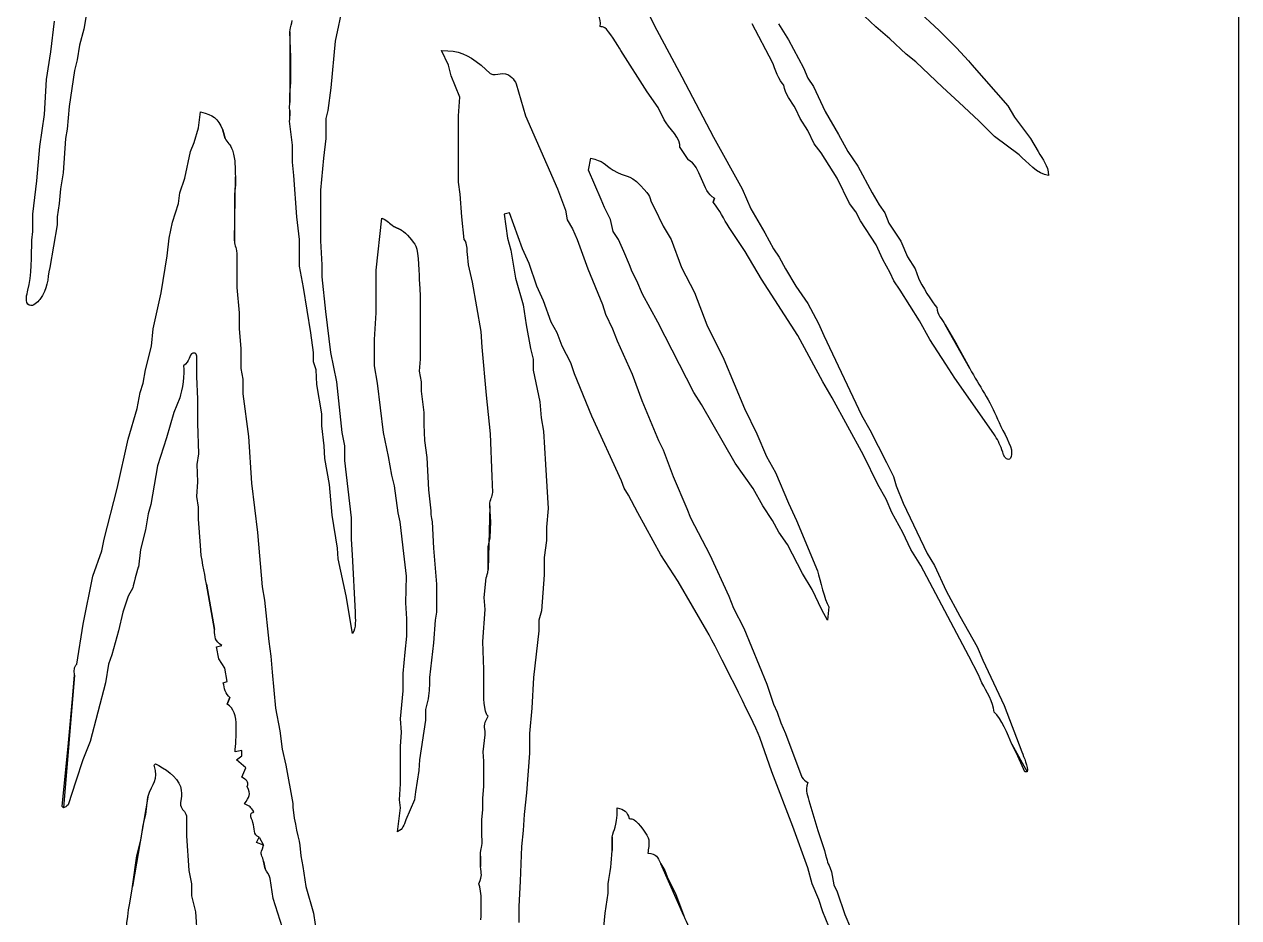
# Model space of a CAD drawing. Header units: inches. Extents: x -30 to 210, y -30 to 170.
# Drawn here: x 92.8 to 150, y 51.7 to 93.8 of the extents above; entities that cross this region are included whole.
import ezdxf

# ---------------------------------------------------------------- set-up
doc = ezdxf.new("R2010")
doc.units = ezdxf.units.IN
doc.header["$MEASUREMENT"] = 0

# ---------------------------------------------------------------- blocks, each defined once
blk = doc.blocks.new('2018-03-03 Embellishment 03')
at = {"color": 7}
for p, q in [((41.821734, 1000.465325), (38.405734, 980.465405)), ((194.029736, 994.865325), (189.485736, 973.265325)), ((514.333736, 981.849405), (497.461736, 997.961325)), ((18.589734, 966.865325), (20.893734, 985.265325)), ((378.557736, 988.233325), (381.157736, 982.865405)), ((38.405734, 980.465405), (35.893734, 970.833325)), ((162.301736, 978.865325), (162.189736, 936.465405)), ((162.845736, 963.665325), (162.301736, 978.865325)), ((381.157736, 982.865405), (397.741736, 951.737325)), ((452.229736, 960.465405), (440.125736, 983.665405)), ((455.973736, 983.665405), (462.005736, 974.065325)), ((522.821736, 974.697325), (514.333736, 981.849405)), ((35.893734, 970.833325), (34.549734, 962.065405)), ((189.485736, 973.265325), (186.909736, 945.257325)), ((462.005736, 974.065325), (470.965736, 957.265325)), ((532.661736, 965.521325), (522.821736, 974.697325)), ((16.125734, 950.289325), (18.589734, 966.865325)), ((162.845736, 954.065325), (162.845736, 963.665325)), ((257.709736, 958.865405), (253.461736, 967.665325)), ((377.053736, 942.865325), (361.141736, 967.665325)), ((538.485736, 960.849405), (532.661736, 965.521325)), ((34.549734, 962.065405), (32.813734, 955.665325)), ((259.269736, 952.465325), (257.709736, 958.865405)), ((277.325736, 958.833405), (277.325736, 958.833405)), ((277.325736, 958.833405), (277.325736, 958.833405)), ((277.325736, 958.833405), (282.725736, 953.937325)), ((282.725736, 953.937325), (277.325736, 958.833405)), ((452.229736, 960.465405), (452.229736, 960.465405)), ((452.229736, 960.465405), (452.229736, 960.465405)), ((470.965736, 957.265325), (473.653736, 950.937325)), ((554.397736, 945.601325), (538.485736, 960.849405)), ((572.197736, 959.009405), (593.797736, 934.321325)), ((14.829734, 929.265325), (16.125734, 950.289325)), ((32.813734, 955.665325), (29.597734, 934.065325)), ((162.845736, 948.465325), (162.845736, 954.065325)), ((264.405736, 939.665405), (259.269736, 952.465325)), ((397.741736, 951.737325), (416.773736, 915.665405)), ((473.653736, 950.937325), (476.869736, 945.993325)), ((162.189736, 941.265325), (162.845736, 948.465325)), ((186.909736, 945.257325), (185.165736, 931.665325)), ((298.317736, 947.665325), (303.941736, 928.465325)), ((383.589736, 933.337325), (377.053736, 942.865325)), ((476.869736, 945.993325), (483.885736, 930.937325)), ((564.589736, 936.345405), (554.397736, 945.601325)), ((162.189736, 936.465405), (162.189736, 941.265325)), ((263.589736, 928.465325), (264.405736, 939.665405)), ((576.253736, 925.425325), (564.589736, 936.345405)), ((593.797736, 934.321325), (597.813736, 927.665325)), ((11.997734, 910.065325), (14.829734, 929.265325)), ((29.597734, 934.065325), (28.541734, 920.465325)), ((107.381736, 921.265325), (108.661736, 930.865325)), ((162.189736, 928.465325), (162.189736, 931.665325)), ((162.189736, 931.665325), (162.189736, 928.465325)), ((185.165736, 931.665325), (183.941736, 926.865325)), ((183.941736, 926.865325), (183.941736, 914.865405)), ((263.589736, 907.665325), (263.589736, 928.465325)), ((303.941736, 928.465325), (323.125736, 884.465325)), ((387.141736, 926.089325), (383.589736, 933.337325)), ((469.037736, 926.865325), (466.277736, 932.465325)), ((473.629736, 919.665325), (469.037736, 926.865325)), ((483.885736, 930.937325), (492.045736, 917.265405)), ((597.813736, 927.665325), (607.325736, 914.865405)), ((28.541734, 920.465325), (27.421734, 914.865405)), ((104.813736, 912.465325), (107.381736, 921.265325)), ((121.973736, 919.697325), (121.973736, 919.697325)), ((121.973736, 919.697325), (121.973736, 919.697325)), ((121.973736, 919.697325), (123.405736, 914.801405)), ((123.405736, 914.801405), (121.973736, 919.697325)), ((163.877736, 910.865325), (162.189736, 923.665325)), ((477.333736, 911.665325), (473.629736, 919.665325)), ((585.829736, 915.937405), (576.253736, 925.425325)), ((27.421734, 914.865405), (26.125734, 894.065405)), ((102.581736, 906.865325), (104.813736, 912.465325)), ((183.941736, 914.865405), (182.485736, 902.865325)), ((416.773736, 915.665405), (434.077736, 884.465325)), ((492.045736, 917.265405), (497.533736, 906.865325)), ((600.525736, 904.889325), (585.829736, 915.937405)), ((607.325736, 914.865405), (611.885736, 907.001325)), ((10.125734, 889.265325), (11.997734, 910.065325)), ((99.157736, 890.865405), (102.581736, 906.865325)), ((163.877736, 900.465325), (163.877736, 910.865325)), ((263.589736, 900.465325), (263.589736, 907.665325)), ((396.661736, 909.265325), (401.461736, 902.065325)), ((481.589736, 906.065325), (477.333736, 911.665325)), ((491.125736, 890.865405), (481.589736, 906.065325)), ((497.533736, 906.865325), (503.589736, 898.065325)), ((164.661736, 892.465405), (163.877736, 900.465325)), ((182.485736, 902.865325), (180.677736, 883.665325)), ((263.589736, 896.465325), (263.589736, 900.465325)), ((341.685736, 895.665405), (343.061736, 902.865325)), ((503.589736, 898.065325), (512.229736, 882.065325)), ((26.125734, 894.065405), (24.453734, 884.465325)), ((96.173736, 882.065325), (99.157736, 890.865405)), ((128.933736, 853.265325), (129.589736, 891.665405)), ((129.589736, 891.665405), (129.589736, 886.865325)), ((166.397736, 867.665325), (164.661736, 892.465405)), ((263.589736, 888.465325), (263.589736, 896.465325)), ((349.397736, 878.065325), (341.685736, 895.665405)), ((356.661736, 895.697405), (356.661736, 895.697405)), ((356.661736, 895.697405), (356.661736, 895.697405)), ((498.541736, 875.697325), (491.125736, 890.865405)), ((7.757734, 869.337405), (10.125734, 889.265325)), ((24.453734, 884.465325), (23.733734, 875.665325)), ((129.589736, 886.865325), (128.933736, 881.265325)), ((180.677736, 883.665325), (180.677736, 853.265325)), ((264.525736, 881.265325), (263.589736, 888.465325)), ((323.125736, 884.465325), (327.973736, 871.737405)), ((434.077736, 884.465325), (439.213736, 872.465405)), ((95.373736, 875.665325), (96.173736, 882.065325)), ((128.933736, 881.265325), (128.933736, 874.065325)), ((265.533736, 867.665325), (264.525736, 881.265325)), ((351.269736, 873.265405), (349.397736, 878.065325)), ((416.661736, 876.465325), (417.461736, 878.865325)), ((417.461736, 878.865325), (416.661736, 876.465325)), ((512.229736, 882.065325), (516.397736, 874.865325)), ((7.757734, 862.065325), (7.757734, 869.337405)), ((23.733734, 875.665325), (22.437734, 867.665325)), ((91.845736, 864.465325), (95.373736, 875.665325)), ((128.933736, 874.065325), (128.933736, 862.641325)), ((294.261736, 870.065405), (291.061736, 869.265405)), ((291.061736, 869.265405), (293.085736, 854.865325)), ((302.077736, 848.465405), (294.261736, 870.065405)), ((327.973736, 871.737405), (329.013736, 865.825325)), ((354.973736, 866.065325), (351.269736, 873.265405)), ((381.109736, 873.265405), (386.653736, 862.065325)), ((439.213736, 872.465405), (447.717736, 858.065325)), ((502.341736, 870.729405), (498.541736, 875.697325)), ((505.109736, 865.265325), (502.341736, 870.729405)), ((516.397736, 874.865325), (519.757736, 870.065405)), ((519.757736, 870.065405), (522.133736, 863.801325)), ((7.757734, 858.865325), (7.757734, 862.065325)), ((22.437734, 862.865325), (17.989734, 837.265325)), ((22.437734, 867.665325), (22.437734, 862.865325)), ((89.821736, 854.865325), (91.845736, 864.465325)), ((128.933736, 862.641325), (128.933736, 858.865325)), ((167.989736, 854.065325), (166.397736, 867.665325)), ((214.165736, 835.665325), (217.461736, 866.865325)), ((224.797736, 861.905325), (224.797736, 861.905325)), ((224.797736, 861.905325), (224.797736, 861.905325)), ((224.797736, 861.905325), (229.453736, 859.601325)), ((229.453736, 859.601325), (224.797736, 861.905325)), ((267.061736, 854.065325), (265.533736, 867.665325)), ((329.013736, 865.825325), (332.069736, 860.465325)), ((356.645736, 858.865325), (354.973736, 866.065325)), ((386.653736, 862.065325), (391.365736, 854.065325)), ((435.901736, 846.865405), (426.221736, 861.265325)), ((514.573736, 850.793405), (505.109736, 865.265325)), ((522.133736, 863.801325), (529.429736, 853.041325)), ((7.237734, 853.729325), (7.757734, 858.865325)), ((88.605736, 844.329325), (89.821736, 854.865325)), ((128.933736, 858.865325), (128.933736, 853.265325)), ((167.989736, 838.033325), (167.989736, 854.065325)), ((293.085736, 854.865325), (295.117736, 847.665405)), ((332.069736, 860.465325), (334.925736, 854.065325)), ((334.925736, 854.065325), (341.389736, 836.465325)), ((359.693736, 854.065325), (356.645736, 858.865325)), ((362.909736, 846.897405), (359.693736, 854.065325)), ((391.365736, 854.065325), (397.605736, 837.265325)), ((447.717736, 858.065325), (452.901736, 848.497405)), ((180.677736, 853.265325), (181.461736, 838.865325)), ((295.117736, 847.665405), (297.789736, 830.865325)), ((306.077736, 839.665325), (302.077736, 848.465405)), ((366.437736, 838.889325), (362.909736, 846.897405)), ((445.797736, 830.201325), (435.901736, 846.865405)), ((452.901736, 848.497405), (456.397736, 843.529325)), ((518.549736, 842.065325), (514.573736, 850.793405)), ((529.429736, 853.041325), (533.493736, 843.665325)), ((84.861736, 822.065325), (88.605736, 844.329325)), ((130.413736, 843.665325), (130.413736, 834.065325)), ((269.717736, 838.865325), (268.997736, 845.265325)), ((310.725736, 826.065405), (306.077736, 839.665325)), ((456.397736, 843.529325), (460.109736, 836.465325)), ((522.997736, 834.065325), (518.549736, 842.065325)), ((533.493736, 843.665325), (538.133736, 836.465325)), ((130.413736, 834.065325), (130.413736, 825.297405)), ((170.461736, 825.265405), (167.989736, 838.033325)), ((181.461736, 838.865325), (181.461736, 831.665325)), ((214.165736, 810.065325), (214.165736, 835.665325)), ((272.061736, 828.465405), (269.717736, 838.865325)), ((341.389736, 836.465325), (350.117736, 815.001325)), ((367.917736, 834.641325), (366.437736, 838.889325)), ((370.861736, 829.265405), (367.917736, 834.641325)), ((397.605736, 837.265325), (405.429736, 822.201325)), ((460.109736, 836.465325), (466.365736, 826.065405)), ((525.205736, 829.265405), (522.997736, 834.065325)), ((538.133736, 836.465325), (540.133736, 830.865325)), ((130.413736, 825.297405), (131.837736, 810.065325)), ((174.845736, 798.073325), (170.461736, 825.265405)), ((181.461736, 831.665325), (183.629736, 810.865325)), ((240.093736, 827.665405), (240.629736, 820.689325)), ((277.245736, 798.865325), (272.061736, 828.465405)), ((297.789736, 830.865325), (302.389736, 814.865325)), ((314.693736, 817.265325), (310.725736, 826.065405)), ((374.109736, 821.265325), (370.861736, 829.265405)), ((467.501736, 796.465325), (445.797736, 830.201325)), ((466.365736, 826.065405), (473.541736, 815.665325)), ((529.109736, 823.665405), (525.205736, 829.265405)), ((80.229736, 800.465325), (84.861736, 822.065325)), ((240.629736, 820.689325), (240.629736, 782.065405)), ((383.381736, 804.465405), (374.109736, 821.265325)), ((405.429736, 822.201325), (412.925736, 802.865405)), ((540.701736, 805.265405), (529.109736, 823.665405)), ((183.629736, 810.865325), (186.629736, 786.065325)), ((302.389736, 814.865325), (304.229736, 802.865405)), ((319.341736, 804.465405), (314.693736, 817.265325)), ((350.117736, 815.001325), (352.013736, 809.257325)), ((473.541736, 815.665325), (480.037736, 803.665405)), ((131.837736, 810.065325), (131.837736, 800.465325)), ((213.157736, 794.065325), (214.165736, 810.065325)), ((304.229736, 802.865405), (306.909736, 788.465325)), ((322.837736, 798.065325), (319.341736, 804.465405)), ((352.013736, 809.257325), (356.229736, 800.465325)), ((405.085736, 762.201405), (383.381736, 804.465405)), ((412.925736, 802.865405), (423.037736, 782.065405)), ((480.037736, 803.665405), (483.085736, 796.465325)), ((546.829736, 794.065325), (540.701736, 805.265405)), ((556.117736, 802.865405), (563.141736, 790.865325)), ((570.925736, 776.465325), (556.117736, 802.865405)), ((79.101734, 790.065325), (80.229736, 800.465325)), ((131.837736, 800.465325), (132.725736, 788.465325)), ((176.549736, 786.065325), (174.845736, 798.073325)), ((277.829736, 789.265325), (277.245736, 798.865325)), ((325.965736, 790.065325), (322.837736, 798.065325)), ((356.229736, 800.465325), (358.957736, 793.265325)), ((482.509736, 768.465325), (467.501736, 796.465325)), ((483.085736, 796.465325), (505.773736, 748.465325)), ((75.509734, 775.665325), (79.101734, 790.065325)), ((132.725736, 788.465325), (132.725736, 781.265405)), ((213.157736, 778.065325), (213.157736, 794.065325)), ((280.365736, 760.465405), (277.829736, 789.265325)), ((306.909736, 788.465325), (308.565736, 782.097405)), ((331.045736, 780.001405), (325.965736, 790.065325)), ((358.957736, 793.265325), (368.013736, 773.233325)), ((556.549736, 779.089405), (546.829736, 794.065325)), ((563.141736, 790.865325), (570.925736, 776.465325)), ((106.437736, 771.665325), (106.437736, 782.849405)), ((132.725736, 781.265405), (132.725736, 776.465325)), ((176.549736, 780.465405), (176.549736, 786.065325)), ((186.629736, 786.065325), (190.253736, 768.465325)), ((240.629736, 782.065405), (239.949736, 774.865325)), ((308.565736, 782.097405), (308.565736, 775.633325)), ((423.037736, 782.065405), (435.453736, 752.465325)), ((74.221734, 767.665325), (75.509734, 775.665325)), ((132.725736, 776.465325), (134.077736, 770.065325)), ((178.029736, 775.665325), (176.549736, 780.465405)), ((178.501736, 766.865325), (178.029736, 775.665325)), ((214.925736, 767.665325), (213.157736, 778.065325)), ((239.949736, 774.865325), (241.277736, 768.465325)), ((308.565736, 775.633325), (312.421736, 756.465405)), ((333.397736, 773.265325), (331.045736, 780.001405)), ((561.933736, 770.641325), (556.549736, 779.089405)), ((72.245734, 762.065405), (74.221734, 767.665325)), ((107.061736, 758.065405), (106.437736, 771.665325)), ((134.077736, 770.065325), (134.077736, 761.265405)), ((181.429736, 749.265325), (178.501736, 766.865325)), ((190.253736, 768.465325), (193.597736, 738.065405)), ((218.557736, 738.065405), (214.925736, 767.665325)), ((241.277736, 768.465325), (241.277736, 762.873405)), ((343.685736, 747.801325), (333.397736, 773.265325)), ((368.013736, 773.233325), (373.821736, 757.265405)), ((488.205736, 758.865405), (482.509736, 768.465325)), ((585.381736, 737.337405), (561.933736, 770.641325)), ((70.437734, 752.465325), (72.245734, 762.065405)), ((134.077736, 761.265405), (137.325736, 735.665405)), ((241.277736, 762.873405), (242.701736, 750.065325)), ((282.925736, 737.265405), (280.365736, 760.465405)), ((409.693736, 754.865325), (405.085736, 762.201405)), ((65.069734, 734.065405), (70.437734, 752.465325)), ((96.077736, 758.865405), (92.613736, 750.065325)), ((107.061736, 743.665325), (107.061736, 758.065405)), ((312.421736, 756.465405), (313.229736, 746.865325)), ((373.821736, 757.265405), (383.813736, 733.265325)), ((429.821736, 719.665325), (409.693736, 754.865325)), ((435.453736, 752.465325), (442.997736, 737.265405)), ((506.973736, 724.465325), (488.205736, 758.865405)), ((92.613736, 750.065325), (88.213736, 734.865405)), ((181.429736, 742.065325), (181.429736, 749.265325)), ((242.701736, 750.065325), (242.701736, 742.865325)), ((313.229736, 746.865325), (314.661736, 738.865405)), ((361.621736, 709.041325), (343.685736, 747.801325)), ((505.773736, 748.465325), (510.733736, 739.665405)), ((107.485736, 725.265325), (107.061736, 743.665325)), ((182.925736, 730.065325), (181.429736, 742.065325)), ((193.597736, 738.065405), (195.109736, 730.065325)), ((221.581736, 723.665325), (218.557736, 738.065405)), ((242.701736, 742.865325), (243.133736, 733.265325)), ((283.861736, 711.665405), (282.925736, 737.265405)), ((314.661736, 738.865405), (315.933736, 718.865325)), ((442.997736, 737.265405), (448.813736, 723.665325)), ((510.733736, 739.665405), (520.877736, 720.129325)), ((58.541734, 704.465325), (65.069734, 734.065405)), ((88.213736, 734.865405), (82.661736, 718.097405)), ((137.325736, 735.665405), (139.197736, 707.665325)), ((183.333736, 722.529325), (182.925736, 730.065325)), ((195.109736, 730.065325), (195.109736, 721.265325)), ((243.133736, 733.265325), (244.533736, 723.089325)), ((383.813736, 733.265325), (386.645736, 727.665325)), ((106.629736, 718.865325), (107.485736, 725.265325)), ((186.037736, 706.865325), (183.333736, 722.529325)), ((223.469736, 712.465405), (221.581736, 723.665325)), ((244.533736, 723.089325), (245.597736, 703.665325)), ((386.645736, 727.665325), (392.573736, 711.665405)), ((448.813736, 723.665325), (454.053736, 714.065405)), ((515.685736, 706.865325), (506.973736, 724.465325)), ((82.661736, 718.097405), (78.661734, 694.729405)), ((107.061736, 708.465325), (106.629736, 718.865325)), ((195.109736, 721.265325), (199.061736, 686.865325)), ((315.933736, 718.865325), (317.461736, 692.465405)), ((440.661736, 704.465325), (429.821736, 719.665325)), ((520.877736, 720.129325), (524.957736, 711.665405)), ((106.469736, 699.665325), (107.061736, 708.465325)), ((225.093736, 706.065325), (223.469736, 712.465405)), ((284.277736, 702.065325), (283.861736, 711.665405)), ((363.277736, 704.601325), (361.621736, 709.041325)), ((392.573736, 711.665405), (400.893736, 692.465405)), ((454.053736, 714.065405), (461.861736, 695.665405)), ((524.957736, 711.665405), (526.693736, 706.065325)), ((50.733734, 674.065325), (58.541734, 704.465325)), ((139.197736, 707.665325), (142.925736, 678.065325)), ((187.773736, 688.465325), (186.037736, 706.865325)), ((227.381736, 689.841405), (225.093736, 706.065325)), ((245.597736, 703.665325), (246.981736, 691.001405)), ((365.853736, 700.393325), (363.277736, 704.601325)), ((446.605736, 694.065405), (440.661736, 704.465325)), ((520.629736, 698.065325), (515.685736, 706.865325)), ((526.693736, 706.065325), (530.909736, 695.665405)), ((78.661734, 694.729405), (77.069734, 689.265405)), ((107.429736, 693.265405), (106.469736, 699.665325)), ((282.437736, 694.065405), (281.517736, 655.673325)), ((283.045736, 684.465325), (282.437736, 694.065405)), ((371.381736, 689.841405), (365.853736, 700.393325)), ((452.221736, 685.265325), (446.605736, 694.065405)), ((461.861736, 695.665405), (466.661736, 685.265325)), ((524.117736, 690.065405), (520.629736, 698.065325)), ((530.909736, 695.665405), (545.221736, 665.265325)), ((77.069734, 689.265405), (75.453734, 679.665325)), ((107.429736, 686.065325), (107.429736, 693.265405)), ((108.661736, 670.065405), (107.429736, 686.065325)), ((190.821736, 668.465405), (187.773736, 688.465325)), ((199.061736, 686.865325), (199.061736, 674.065325)), ((228.589736, 684.465325), (227.381736, 689.841405)), ((317.461736, 692.465405), (316.597736, 681.265325)), ((385.189736, 664.537325), (371.381736, 689.841405)), ((400.893736, 692.465405), (402.981736, 686.865325)), ((402.981736, 686.865325), (414.709736, 664.465325)), ((530.677736, 678.065325), (524.117736, 690.065405)), ((75.453734, 679.665325), (72.469734, 667.665405)), ((230.789736, 665.265325), (228.589736, 684.465325)), ((247.717736, 684.465325), (248.573736, 668.601405)), ((282.629736, 674.865325), (283.045736, 684.465325)), ((316.597736, 681.265325), (316.597736, 673.265405)), ((456.205736, 678.097325), (452.221736, 685.265325)), ((466.661736, 685.265325), (479.325736, 654.865325)), ((49.325734, 666.865405), (50.733734, 674.065325)), ((142.925736, 678.065325), (145.597736, 645.265405)), ((199.061736, 674.065325), (199.789736, 664.465325)), ((281.517736, 669.337405), (282.629736, 674.865325)), ((316.597736, 673.265405), (315.093736, 662.865325)), ((461.269736, 670.857405), (456.205736, 678.097325)), ((535.461736, 667.665405), (530.677736, 678.065325)), ((43.893734, 651.665405), (49.325734, 666.865405)), ((72.469734, 667.665405), (71.229734, 657.193325)), ((191.317736, 662.065325), (190.821736, 668.465405)), ((199.789736, 664.465325), (201.461736, 630.065325)), ((232.301736, 651.665405), (230.789736, 665.265325)), ((248.573736, 668.601405), (250.317736, 646.865405)), ((281.517736, 655.673325), (281.517736, 669.337405)), ((395.669736, 648.465405), (385.189736, 664.537325)), ((414.709736, 664.465325), (425.997736, 639.665325)), ((470.397736, 653.265325), (461.269736, 670.857405)), ((541.365736, 658.065325), (535.461736, 667.665405)), ((545.221736, 665.265325), (549.605736, 658.065325)), ((196.045736, 640.001325), (191.317736, 662.065325)), ((315.093736, 662.865325), (315.093736, 652.465325)), ((570.221736, 603.665405), (541.365736, 658.065325)), ((549.605736, 658.065325), (556.749736, 642.865325)), ((38.005734, 622.865405), (43.893734, 651.665405)), ((231.877736, 635.673325), (232.301736, 651.665405)), ((278.949736, 638.865325), (280.261736, 650.641405)), ((315.093736, 652.465325), (313.493736, 630.865325)), ((476.149736, 643.665325), (470.397736, 653.265325)), ((67.997734, 644.793405), (65.085734, 639.665325)), ((117.045736, 619.665325), (112.085736, 646.865405)), ((112.085736, 646.865405), (117.045736, 619.665325)), ((145.597736, 645.265405), (147.117736, 637.273325)), ((250.317736, 646.865405), (250.317736, 635.665325)), ((412.933736, 618.865325), (395.669736, 648.465405)), ((481.909736, 631.529325), (476.149736, 643.665325)), ((556.749736, 642.865325), (564.813736, 627.665405)), ((65.085734, 639.665325), (61.893734, 630.065325)), ((147.117736, 637.273325), (149.677736, 612.497325)), ((199.861736, 617.265325), (196.045736, 640.001325)), ((232.549736, 626.065405), (231.877736, 635.673325)), ((250.317736, 635.665325), (250.317736, 630.065325)), ((279.613736, 631.673325), (278.949736, 638.865325)), ((425.997736, 639.665325), (428.805736, 632.465325)), ((61.893734, 630.065325), (59.237734, 618.865325)), ((250.317736, 630.065325), (249.621736, 625.265405)), ((278.293736, 612.465325), (279.613736, 631.673325)), ((313.493736, 630.865325), (311.845736, 625.265405)), ((428.805736, 632.465325), (435.101736, 620.465325)), ((485.461736, 625.265405), (481.909736, 631.529325)), ((486.261736, 633.265325), (485.461736, 625.265405)), ((564.813736, 627.665405), (575.317736, 609.337325)), ((34.261734, 598.865325), (38.005734, 622.865405)), ((232.549736, 615.665325), (232.549736, 626.065405)), ((249.621736, 625.265405), (248.661736, 611.665325)), ((311.845736, 625.265405), (311.845736, 618.865325)), ((435.101736, 620.465325), (448.997736, 586.865325)), ((59.237734, 618.865325), (55.365734, 604.465405)), ((231.525736, 606.065405), (232.549736, 615.665325)), ((311.845736, 618.865325), (308.733736, 590.865325)), ((118.261736, 609.265325), (121.461736, 610.065325)), ((119.581736, 602.137405), (118.261736, 609.265325)), ((149.677736, 612.497325), (150.829736, 603.665405)), ((230.325736, 593.265325), (231.525736, 606.065405)), ((248.661736, 611.665325), (246.261736, 590.865325)), ((278.925736, 595.665325), (278.293736, 612.465325)), ((575.317736, 609.337325), (578.701736, 601.265405)), ((53.285734, 598.865325), (51.389734, 587.665325)), ((55.365734, 604.465405), (53.285734, 598.865325)), ((123.285736, 596.433325), (119.581736, 602.137405)), ((150.829736, 603.665405), (151.725736, 594.065325)), ((576.149736, 592.465325), (570.221736, 603.665405)), ((578.701736, 601.265405), (591.477736, 574.065325)), ((32.781734, 592.233325), (26.261734, 512.465405)), ((31.565734, 578.097405), (32.781734, 592.233325)), ((124.661736, 588.465325), (123.285736, 596.433325)), ((151.725736, 594.065325), (153.717736, 572.465325)), ((230.325736, 582.865405), (230.325736, 593.265325)), ((278.925736, 587.665325), (278.925736, 595.665325)), ((578.173736, 587.665325), (576.149736, 592.465325)), ((51.389734, 587.665325), (46.909734, 570.065325)), ((122.261736, 587.665325), (124.661736, 588.465325)), ((308.733736, 590.865325), (307.725736, 572.465325)), ((448.997736, 586.865325), (452.981736, 574.729325)), ((29.325734, 551.665325), (31.565734, 578.097405)), ((124.661736, 574.865325), (126.261736, 578.865405)), ((126.261736, 578.865405), (124.661736, 574.865325)), ((228.741736, 566.065325), (230.325736, 582.865405)), ((245.309736, 578.065405), (243.837736, 571.665325)), ((46.909734, 570.065325), (42.245734, 552.465325)), ((153.717736, 572.465325), (156.309736, 558.865405)), ((243.837736, 571.665325), (243.837736, 565.265325)), ((307.725736, 572.465325), (306.221736, 557.265405)), ((452.981736, 574.729325), (455.197736, 570.065325)), ((455.197736, 570.065325), (457.237736, 563.665325)), ((591.477736, 574.065325), (602.181736, 546.201325)), ((229.293736, 558.065405), (228.741736, 566.065325)), ((243.837736, 565.265325), (240.205736, 541.265325)), ((280.661736, 568.465325), (281.461736, 567.665325)), ((457.237736, 563.665325), (460.229736, 557.265405)), ((156.309736, 558.865405), (157.717736, 547.665325)), ((228.677736, 549.265325), (229.293736, 558.065405)), ((278.429736, 546.065325), (279.565736, 556.465405)), ((306.221736, 557.265405), (306.221736, 545.265325)), ((452.005736, 534.065405), (444.637736, 554.865405)), ((460.229736, 557.265405), (470.037736, 530.897325)), ((25.461734, 513.265405), (29.325734, 551.665325)), ((42.245734, 552.465325), (37.829734, 541.265325)), ((157.717736, 547.665325), (159.869736, 538.065405)), ((228.677736, 526.865325), (228.677736, 549.265325)), ((599.037736, 545.265325), (596.117736, 550.865325)), ((596.117736, 550.865325), (605.461736, 534.065405)), ((37.829734, 541.265325), (33.685734, 528.465325)), ((133.461736, 546.865325), (129.461736, 546.065325)), ((130.261736, 541.265325), (133.461736, 543.665325)), ((135.861736, 536.465405), (130.261736, 541.265325)), ((133.461736, 543.665325), (133.461736, 546.865325)), ((240.205736, 541.265325), (239.709736, 534.865405)), ((278.917736, 540.465405), (278.429736, 546.065325)), ((278.917736, 534.865405), (278.917736, 540.465405)), ((306.221736, 545.265325), (304.461736, 521.577325)), ((603.861736, 534.065405), (599.037736, 545.265325)), ((80.661736, 538.065405), (81.461736, 538.865405)), ((81.461736, 538.865405), (80.661736, 538.065405)), ((133.461736, 530.865325), (135.861736, 536.465405)), ((159.869736, 538.065405), (163.989736, 515.201405)), ((239.709736, 534.865405), (237.701736, 522.065325)), ((278.917736, 525.601325), (278.917736, 534.865405)), ((464.605736, 501.265325), (452.005736, 534.065405)), ((605.461736, 534.065405), (603.861736, 534.065405)), ((33.685734, 528.465325), (28.981734, 514.297405)), ((228.221736, 517.265405), (228.677736, 526.865325)), ((278.237736, 518.065405), (278.917736, 525.601325)), ((76.925734, 518.865325), (67.789734, 465.265325)), ((75.629734, 508.465325), (76.925734, 518.865325)), ((96.533736, 525.265325), (96.533736, 525.265325)), ((96.533736, 525.265325), (96.533736, 525.265325)), ((237.701736, 522.065325), (237.213736, 517.265405)), ((304.461736, 521.577325), (303.173736, 508.465325)), ((26.261734, 512.465405), (25.461734, 513.265405)), ((227.061736, 498.065325), (228.709736, 512.465405)), ((228.709736, 512.465405), (228.221736, 517.265405)), ((237.213736, 517.265405), (232.029736, 505.265325)), ((277.725736, 505.257325), (278.237736, 511.505405)), ((278.237736, 511.505405), (278.237736, 518.065405)), ((474.765736, 514.865405), (479.573736, 498.865325)), ((74.093734, 502.065325), (75.629734, 508.465325)), ((100.077736, 507.593325), (100.077736, 495.665405)), ((277.725736, 495.665405), (277.725736, 505.257325)), ((303.173736, 508.465325), (302.573736, 498.937325)), ((366.261736, 506.065325), (366.261736, 506.065325)), ((366.261736, 506.065325), (366.261736, 506.065325)), ((72.933734, 494.065405), (74.093734, 502.065325)), ((302.573736, 498.937325), (301.565736, 489.265405)), ((473.621736, 476.465325), (464.605736, 501.265325)), ((479.573736, 498.865325), (483.661736, 486.865325)), ((70.285734, 483.633325), (72.933734, 494.065405)), ((100.077736, 495.665405), (101.597736, 474.865325)), ((142.261736, 491.665405), (143.861736, 494.865405)), ((146.453736, 490.065405), (142.261736, 491.665405)), ((143.861736, 494.865405), (146.453736, 490.065405)), ((168.349736, 489.841405), (168.901736, 483.665325)), ((301.565736, 489.265405), (300.661736, 468.465405)), ((355.933736, 486.865325), (355.933736, 494.865405)), ((355.933736, 494.865405), (355.933736, 486.865325)), ((67.789734, 465.265325), (70.285734, 483.633325)), ((168.901736, 483.665325), (170.157736, 477.265325)), ((276.861736, 477.265325), (276.861736, 483.441325)), ((276.861736, 483.441325), (276.861736, 477.265325)), ((101.597736, 474.865325), (103.109736, 466.865405)), ((147.509736, 475.801325), (146.453736, 480.457325)), ((146.453736, 480.457325), (147.509736, 475.801325)), ((170.157736, 477.265325), (171.837736, 465.265325)), ((385.285736, 478.865325), (387.533736, 474.865325)), ((398.981736, 447.665405), (385.285736, 478.865325)), ((387.533736, 474.865325), (389.333736, 470.065405)), ((476.173736, 466.865405), (473.621736, 476.465325)), ((152.333736, 458.065325), (150.389736, 470.057405)), ((300.661736, 468.465405), (299.837736, 453.265325)), ((389.333736, 470.065405), (394.117736, 461.065325)), ((487.717736, 474.065325), (489.101736, 466.137405)), ((103.109736, 466.865405), (103.109736, 459.665325)), ((171.837736, 465.265325), (176.405736, 449.265405)), ((351.773736, 449.265405), (353.517736, 461.265325)), ((353.517736, 461.265325), (353.517736, 466.865405)), ((394.117736, 461.065325), (398.981736, 447.665405)), ((480.165736, 457.401325), (476.173736, 466.865405)), ((489.101736, 466.137405), (491.213736, 461.929325)), ((491.213736, 461.929325), (495.733736, 448.465405)), ((103.109736, 459.665325), (105.589736, 450.065405)), ((157.917736, 440.465325), (152.333736, 458.065325)), ((299.837736, 453.265325), (299.837736, 443.665405)), ((482.557736, 450.065405), (480.165736, 457.401325)), ((105.589736, 450.065405), (106.517736, 434.865325)), ((176.405736, 449.265405), (178.517736, 435.665325)), ((349.381736, 424.465405), (351.773736, 449.265405)), ((486.221736, 441.265325), (482.557736, 450.065405)), ((495.733736, 448.465405), (499.277736, 440.465325))]:
    blk.add_line(p, q, dxfattribs=at)
for points in [[(348.661736, 982.065405), (349.685736, 987.625325), (346.693736, 989.881325), (343.741736, 994.289325)], [(531.197736, 999.337325), (544.229736, 987.345325), (561.053736, 972.465325), (572.197736, 959.009405)], [(162.301736, 978.865325), (162.485736, 982.665405), (163.621736, 983.537405), (163.653736, 985.601325)], [(351.557736, 981.281405), (350.453736, 981.921405), (349.829736, 981.865405), (348.661736, 982.065405)], [(361.141736, 967.665325), (359.509736, 970.369325), (353.861736, 979.945405), (351.557736, 981.281405)], [(253.461736, 967.665325), (264.189736, 967.665325), (268.693736, 965.401325), (277.325736, 958.833405)], [(282.725736, 953.937325), (286.773736, 951.361325), (290.237736, 956.737325), (295.621736, 951.481325)], [(459.061736, 946.865325), (456.293736, 949.137325), (453.861736, 957.009325), (452.229736, 960.465405)], [(295.621736, 951.481325), (296.653736, 950.473325), (297.725736, 948.985325), (298.317736, 947.665325)], [(466.277736, 932.465325), (463.821736, 937.193405), (459.701736, 941.433325), (459.061736, 946.865325)], [(162.189736, 931.665325), (161.797736, 933.977325), (162.269736, 934.529325), (162.189736, 936.465405)], [(108.661736, 930.865325), (116.397736, 928.601325), (118.565736, 927.449325), (121.973736, 919.697325)], [(162.189736, 923.665325), (161.933736, 925.897325), (162.485736, 926.609325), (162.189736, 928.465325)], [(396.661736, 909.265325), (397.893736, 914.337405), (389.773736, 921.473325), (387.141736, 926.089325)], [(123.405736, 914.801405), (124.581736, 912.129325), (126.501736, 911.481325), (127.757736, 907.665325)], [(127.757736, 907.665325), (129.885736, 901.201325), (129.061736, 897.713325), (129.589736, 891.665405)], [(611.885736, 907.001325), (615.085736, 901.673325), (617.709736, 899.001325), (618.261736, 892.465405)], [(343.061736, 902.865325), (350.805736, 901.457325), (350.941736, 899.193325), (356.661736, 895.697405)], [(417.461736, 878.865325), (409.773736, 882.801325), (409.749736, 898.225325), (401.461736, 902.065325)], [(618.261736, 892.465405), (611.541736, 893.241405), (605.525736, 900.657325), (600.525736, 904.889325)], [(356.661736, 895.697405), (363.989736, 891.217405), (365.845736, 893.825405), (372.989736, 886.601325)], [(372.989736, 886.601325), (380.349736, 879.153325), (377.349736, 880.417325), (381.109736, 873.265405)], [(426.221736, 861.265325), (423.109736, 866.369325), (420.565736, 871.857405), (416.661736, 876.465325)], [(217.461736, 866.865325), (221.813736, 864.993325), (221.533736, 864.001325), (224.797736, 861.905325)], [(229.453736, 859.601325), (232.077736, 858.017325), (236.693736, 852.873325), (237.973736, 850.033405)], [(268.997736, 845.265325), (268.517736, 848.937405), (269.285736, 851.049405), (267.061736, 854.065325)], [(4.893734, 823.665405), (7.197734, 832.161325), (6.885734, 844.753325), (7.237734, 853.729325)], [(128.933736, 853.265325), (129.237736, 849.641405), (130.285736, 849.649405), (130.413736, 843.665325)], [(237.973736, 850.033405), (239.557736, 846.513405), (239.965736, 832.201325), (240.093736, 827.665405)], [(17.989734, 837.265325), (16.477734, 829.881325), (17.077734, 824.529405), (11.981734, 818.081325)], [(540.133736, 830.865325), (541.781736, 826.857405), (548.237736, 816.097325), (551.061736, 813.265325)], [(5.709734, 814.593325), (2.677734, 815.737325), (4.293734, 821.441325), (4.893734, 823.665405)], [(11.981734, 818.081325), (10.621734, 816.361325), (8.229734, 813.633325), (5.709734, 814.593325)], [(551.061736, 813.265325), (551.541736, 808.545325), (553.733736, 806.585405), (556.117736, 802.865405)], [(104.037736, 785.793325), (101.221736, 784.801405), (102.589736, 780.777405), (98.261736, 778.065325)], [(106.437736, 782.849405), (106.557736, 784.289405), (106.037736, 786.505325), (104.037736, 785.793325)], [(98.261736, 778.065325), (99.301736, 773.689325), (97.501736, 763.289325), (96.077736, 758.865405)], [(570.925736, 776.465325), (576.653736, 766.377325), (583.037736, 756.785405), (587.597736, 746.065325)], [(587.597736, 746.065325), (589.733736, 741.025325), (594.677736, 732.601325), (595.853736, 727.665325)], [(590.213736, 727.665325), (588.909736, 731.537325), (587.357736, 733.881405), (585.381736, 737.337405)], [(593.013736, 722.201325), (591.461736, 723.025325), (590.733736, 726.105325), (590.213736, 727.665325)], [(595.853736, 727.665325), (596.253736, 725.985325), (596.149736, 720.529325), (593.013736, 722.201325)], [(282.437736, 694.065405), (282.549736, 698.377325), (283.901736, 699.401325), (284.277736, 702.065325)], [(246.981736, 691.001405), (246.949736, 687.209325), (247.365736, 687.657325), (247.717736, 684.465325)], [(112.085736, 646.865405), (111.037736, 654.625325), (108.701736, 662.177325), (108.661736, 670.065405)], [(71.229734, 657.193325), (71.693734, 659.241325), (66.853734, 642.089325), (67.997734, 644.793405)], [(280.261736, 650.641405), (280.613736, 652.505325), (281.205736, 652.633325), (281.517736, 655.673325)], [(479.325736, 654.865325), (481.245736, 649.025405), (483.421736, 637.857325), (486.261736, 633.265325)], [(201.461736, 630.065325), (201.477736, 625.929405), (202.405736, 620.721325), (199.861736, 617.265325)], [(121.461736, 610.065325), (116.997736, 612.993325), (117.149736, 614.761325), (117.045736, 619.665325)], [(444.637736, 554.865405), (440.261736, 565.777325), (419.093736, 607.713325), (412.933736, 618.865325)], [(32.781734, 592.233325), (32.837734, 594.769325), (32.213734, 597.161325), (34.261734, 598.865325)], [(126.261736, 578.865405), (123.453736, 580.737405), (122.941736, 584.481405), (122.261736, 587.665325)], [(246.261736, 590.865325), (246.205736, 586.049325), (246.093736, 582.881405), (245.309736, 578.065405)], [(280.661736, 568.465325), (278.245736, 573.761325), (279.069736, 581.777405), (278.925736, 587.665325)], [(585.461736, 570.065325), (585.189736, 576.001325), (580.877736, 582.513405), (578.173736, 587.665325)], [(129.461736, 546.065325), (129.469736, 553.825325), (132.701736, 570.305325), (124.661736, 574.865325)], [(596.117736, 550.865325), (593.861736, 556.265405), (589.805736, 566.409325), (585.461736, 570.065325)], [(279.565736, 556.465405), (279.805736, 562.353405), (277.885736, 561.089405), (281.461736, 567.665325)], [(602.181736, 546.201325), (603.325736, 542.873325), (606.005736, 537.241405), (605.461736, 534.065405)], [(76.925734, 518.865325), (79.549734, 528.129325), (83.605736, 528.593325), (80.661736, 538.065405)], [(81.461736, 538.865405), (86.589736, 536.561405), (94.973736, 530.993325), (96.533736, 525.265325)], [(136.661736, 525.265325), (137.701736, 528.425325), (136.021736, 529.329325), (133.461736, 530.865325)], [(470.037736, 530.897325), (471.117736, 529.329325), (472.005736, 528.769325), (473.461736, 527.665325)], [(473.461736, 527.665325), (471.837736, 521.881325), (473.301736, 520.553325), (474.765736, 514.865405)], [(96.533736, 525.265325), (97.861736, 519.089325), (96.365736, 515.905405), (96.533736, 514.073405)], [(135.061736, 514.865405), (137.997736, 519.265325), (139.021736, 520.313325), (136.661736, 525.265325)], [(28.981734, 514.297405), (28.061734, 513.161405), (27.437734, 513.073405), (26.261734, 512.465405)], [(96.533736, 514.073405), (97.221736, 511.297405), (99.493736, 510.561405), (100.077736, 507.593325)], [(140.661736, 510.065405), (138.773736, 513.185405), (138.253736, 513.241405), (135.061736, 514.865405)], [(163.989736, 515.201405), (163.789736, 509.601325), (167.077736, 496.073405), (168.349736, 489.841405)], [(355.933736, 494.865405), (356.749736, 500.529325), (359.021736, 499.289325), (359.061736, 512.465405)], [(359.061736, 512.465405), (363.045736, 511.817405), (365.053736, 509.889325), (366.261736, 506.065325)], [(140.125736, 503.665325), (139.741736, 504.905325), (138.637736, 506.993325), (138.725736, 508.217325)], [(138.725736, 508.217325), (138.837736, 509.625325), (139.661736, 509.641325), (140.661736, 510.065405)], [(143.861736, 494.865405), (140.077736, 495.889405), (141.149736, 500.337325), (140.125736, 503.665325)], [(232.029736, 505.265325), (230.461736, 501.833325), (230.549736, 500.097325), (227.061736, 498.065325)], [(366.261736, 506.065325), (367.461736, 505.865325), (368.093736, 505.913325), (369.229736, 505.249325)], [(369.229736, 505.249325), (371.589736, 503.865325), (377.469736, 496.009405), (377.973736, 493.257405)], [(146.453736, 480.457325), (145.013736, 486.185325), (144.229736, 483.289325), (146.453736, 490.065405)], [(276.861736, 483.441325), (276.885736, 489.553405), (278.181736, 487.369325), (277.725736, 495.665405)], [(377.973736, 493.257405), (378.381736, 491.033405), (377.653736, 487.657405), (377.461736, 485.265325)], [(353.517736, 466.865405), (354.653736, 473.529405), (355.789736, 480.081325), (355.933736, 486.865325)], [(377.461736, 485.265325), (383.037736, 484.617325), (382.797736, 483.313325), (385.285736, 478.865325)], [(483.661736, 486.865325), (485.341736, 478.529325), (485.429736, 480.913325), (487.717736, 474.065325)], [(150.389736, 470.057405), (149.685736, 473.025405), (148.317736, 473.537405), (147.509736, 475.801325)], [(275.861736, 466.865405), (278.245736, 472.657405), (277.117736, 472.009405), (276.861736, 477.265325)], [(63.965734, 437.401325), (63.845734, 443.169405), (66.629734, 458.969325), (67.789734, 465.265325)], [(277.005736, 445.265405), (277.373736, 450.049405), (277.861736, 462.849325), (275.861736, 466.865405)], [(398.981736, 447.665405), (400.805736, 443.057405), (403.493736, 439.121325), (403.061736, 434.065325)]]:
    blk.add_open_spline(points, degree=3, dxfattribs=at)

msp = doc.modelspace()

# ---------------------------------------------------------------- linework, layer by layer
msp.add_line((150, 0), (150, 167.332))

# ---------------------------------------------------------------- block references
at = {"xscale": 0.0783804244972496, "yscale": 0.0783804244972496, "zscale": 1.119720349960708}
msp.add_blockref('2018-03-03 Embellishment 03', (92.587, 16.682), dxfattribs=at)

doc.saveas('drawing.dxf')
